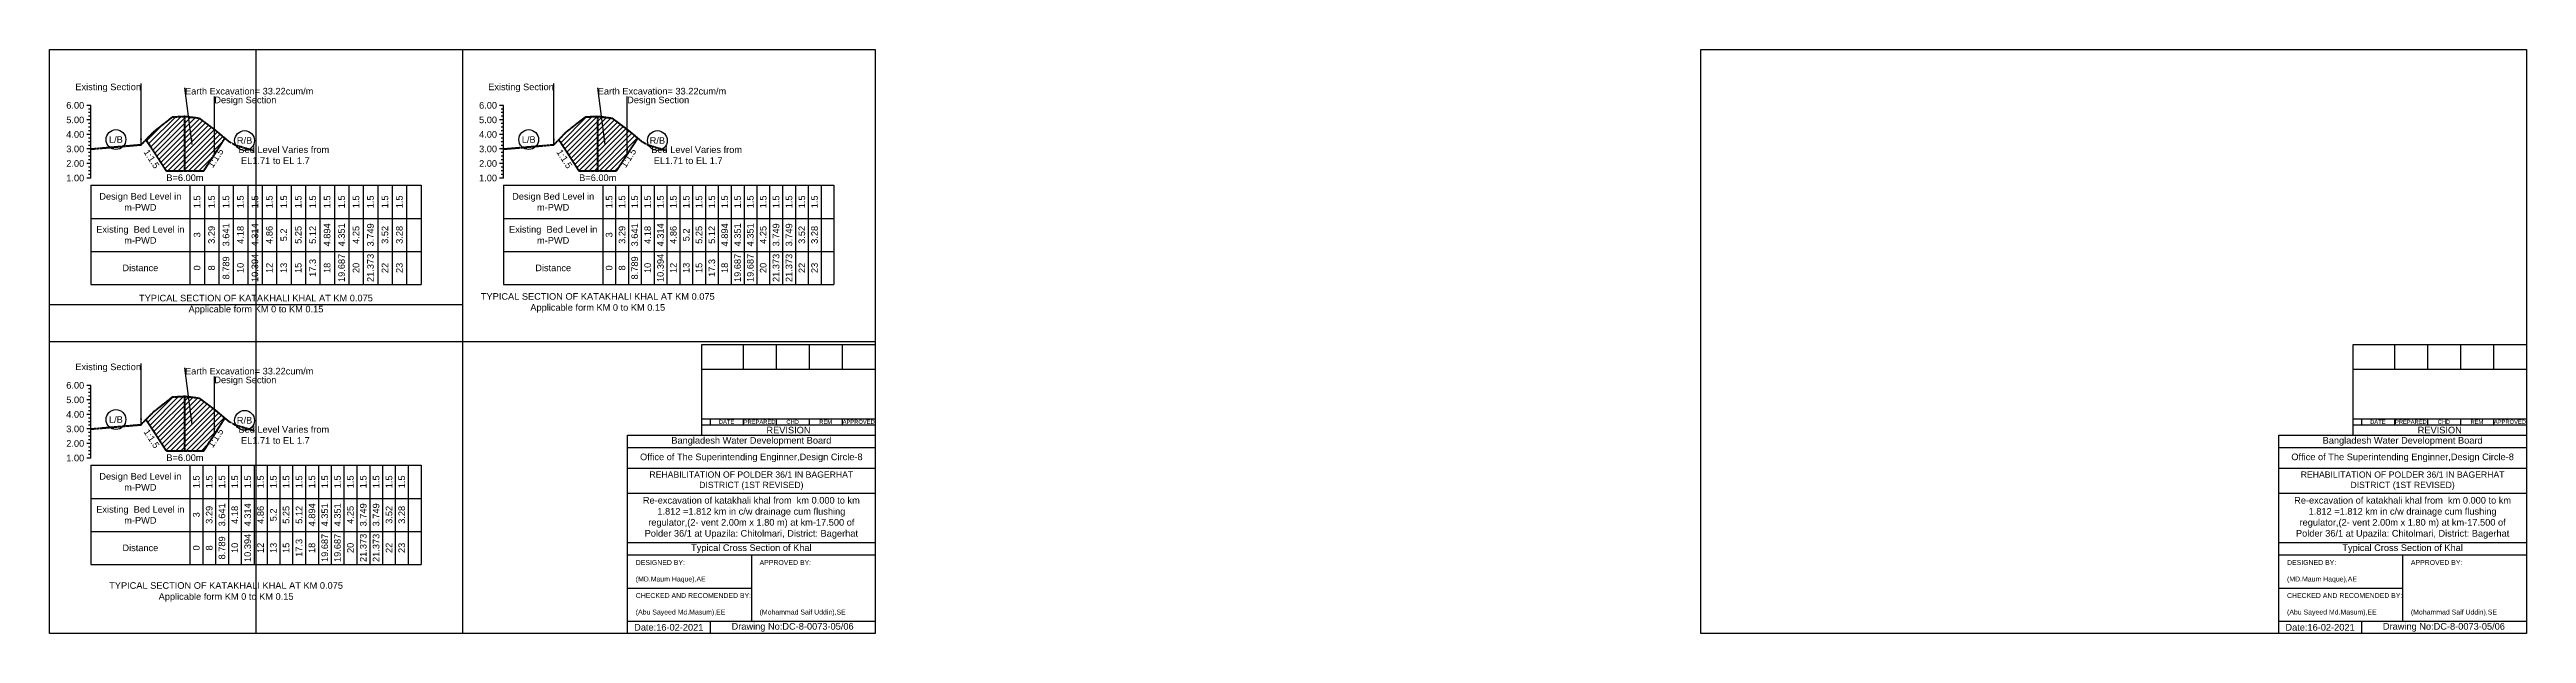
# Model space of a CAD drawing. Header units: inches. Extents: x 100000 to 145000, y -3535 to 0.
# Drawn here: x 130000 to 145000, y -3535 to 0 of the extents above; entities that cross this region are included whole.
import ezdxf

# ---------------------------------------------------------------- set-up
doc = ezdxf.new("R2010")
doc.units = ezdxf.units.IN
doc.header["$MEASUREMENT"] = 0
doc.linetypes.add('DASHED', pattern=[0.75, 0.5, -0.25])
doc.styles.get("Standard").update_dxf_attribs({"font": 'arial.ttf'})
doc.dimstyles.get("Standard").update_dxf_attribs({"dimtxt": 0.18, "dimasz": 0.18, "dimexe": 0.18, "dimexo": 0.0625, "dimgap": 0.09, "dimtad": 0, "dimtih": 1, "dimtoh": 1, "dimdec": 4, "dimzin": 0, "dimdsep": 46, "dimtxsty": 'Standard', "dimcen": 0.09, "dimadec": 0, "dimazin": 0, "dimtfac": 1, "dimtdec": 4, "dimtofl": 0, "dimtmove": 0, "dimatfit": 3, "dimfxl": 1, "dimtolj": 1, "dimtzin": 0, "dimarcsym": 0})

# ---------------------------------------------------------------- blocks, each defined once
blk = doc.blocks.new('*T3')
at = {"color": 0, "linetype": 'ByBlock', "lineweight": -2, "transparency": 16777216}
for p, q in [((0, 0), (2000, 0)), ((0, 0), (0, -600)), ((600, 0), (600, -600)), ((687.5, 0), (687.5, -600)), ((775, 0), (775, -600)), ((862.5, 0), (862.5, -600)), ((950, 0), (950, -600)), ((1037.5, 0), (1037.5, -600)), ((1125, 0), (1125, -600)), ((1212.5, 0), (1212.5, -600)), ((1300, 0), (1300, -600)), ((1387.5, 0), (1387.5, -600)), ((1475, 0), (1475, -600)), ((1562.5, 0), (1562.5, -600)), ((1650, 0), (1650, -600)), ((1737.5, 0), (1737.5, -600)), ((1825, 0), (1825, -600)), ((1912.5, 0), (1912.5, -600)), ((2000, 0), (2000, -600)), ((0, -200), (2000, -200)), ((0, -400), (2000, -400)), ((0, -600), (2000, -600))]:
    blk.add_line(p, q, dxfattribs=at)
at = {"color": 0, "transparency": 16777216, "char_height": 40, "width": 599.88, "attachment_point": 5}
for s, insert in [('Design Bed Level in m-PWD', (300, -100)), ('Existing  Bed Level in m-PWD', (300, -300)), ('Distance', (300, -500))]:
    blk.add_mtext(s, dxfattribs=dict(at, insert=insert))
at = {"color": 0, "transparency": 16777216, "char_height": 40, "width": 199.88, "attachment_point": 5, "rotation": 90}
for s, insert in [('1.5', (643.75, -100)), ('1.5', (731.25, -100)), ('1.5', (818.75, -100)), ('1.5', (906.25, -100)), ('1.5', (993.75, -100)), ('1.5', (1081.25, -100)), ('1.5', (1168.75, -100)), ('1.5', (1256.25, -100)), ('1.5', (1343.75, -100)), ('1.5', (1431.25, -100)), ('1.5', (1518.75, -100)), ('1.5', (1606.25, -100)), ('1.5', (1693.75, -100)), ('1.5', (1781.25, -100)), ('1.5', (1868.75, -100)), ('3', (643.75, -300)), ('3.29', (731.25, -300)), ('3.641', (818.75, -300)), ('4.18', (906.25, -300)), ('4.314', (993.75, -300)), ('4.86', (1081.25, -300)), ('5.2', (1168.75, -300)), ('5.25', (1256.25, -300)), ('5.12', (1343.75, -300)), ('4.894', (1431.25, -300)), ('4.351', (1518.75, -300)), ('4.25', (1606.25, -300)), ('3.749', (1693.75, -300)), ('3.52', (1781.25, -300)), ('3.28', (1868.75, -300)), ('8.789', (818.75, -500)), ('10.394', (993.75, -500)), ('17.3', (1343.75, -500)), ('19.687', (1518.75, -500)), ('21.373', (1693.75, -500)), ('0', (643.75, -500)), ('8', (731.25, -500)), ('10', (906.25, -500)), ('12', (1081.25, -500)), ('13', (1168.75, -500)), ('15', (1256.25, -500)), ('18', (1431.25, -500)), ('20', (1606.25, -500)), ('22', (1781.25, -500)), ('23', (1868.75, -500))]:
    blk.add_mtext(s, dxfattribs=dict(at, insert=insert))
blk = doc.blocks.new('*T4')
at = {"color": 0, "linetype": 'ByBlock', "lineweight": -2, "transparency": 16777216}
for p, q in [((0, 0), (2000, 0)), ((0, 0), (0, -600)), ((600, 0), (600, -600)), ((678, 0), (678, -600)), ((756, 0), (756, -600)), ((833, 0), (833, -600)), ((911, 0), (911, -600)), ((989, 0), (989, -600)), ((1067, 0), (1067, -600)), ((1144, 0), (1144, -600)), ((1222, 0), (1222, -600)), ((1300, 0), (1300, -600)), ((1378, 0), (1378, -600)), ((1456, 0), (1456, -600)), ((1533, 0), (1533, -600)), ((1611, 0), (1611, -600)), ((1689, 0), (1689, -600)), ((1767, 0), (1767, -600)), ((1844, 0), (1844, -600)), ((1922, 0), (1922, -600)), ((2000, 0), (2000, -600)), ((0, -200), (2000, -200)), ((0, -400), (2000, -400)), ((0, -600), (2000, -600))]:
    blk.add_line(p, q, dxfattribs=at)
at = {"color": 0, "transparency": 16777216, "char_height": 40, "width": 599.88, "attachment_point": 5}
for s, insert in [('Design Bed Level in m-PWD', (300, -100)), ('Existing  Bed Level in m-PWD', (300, -300)), ('Distance', (300, -500))]:
    blk.add_mtext(s, dxfattribs=dict(at, insert=insert))
at = {"color": 0, "transparency": 16777216, "char_height": 40, "width": 199.88, "attachment_point": 5, "rotation": 90}
for s, insert in [('1.5', (639, -100)), ('1.5', (717, -100)), ('1.5', (794, -100)), ('1.5', (872, -100)), ('1.5', (950, -100)), ('1.5', (1028, -100)), ('1.5', (1106, -100)), ('1.5', (1183, -100)), ('1.5', (1261, -100)), ('1.5', (1339, -100)), ('1.5', (1417, -100)), ('1.5', (1494, -100)), ('1.5', (1572, -100)), ('1.5', (1650, -100)), ('1.5', (1728, -100)), ('1.5', (1806, -100)), ('1.5', (1883, -100)), ('3', (639, -300)), ('3.29', (717, -300)), ('3.641', (794, -300)), ('4.18', (872, -300)), ('4.314', (950, -300)), ('4.86', (1028, -300)), ('5.2', (1106, -300)), ('5.25', (1183, -300)), ('5.12', (1261, -300)), ('4.894', (1339, -300)), ('4.351', (1417, -300)), ('4.351', (1494, -300)), ('4.25', (1572, -300)), ('3.749', (1650, -300)), ('3.749', (1728, -300)), ('3.52', (1806, -300)), ('3.28', (1883, -300)), ('8.789', (794, -500)), ('10.394', (950, -500)), ('17.3', (1261, -500)), ('19.687', (1417, -500)), ('19.687', (1494, -500)), ('21.373', (1650, -500)), ('21.373', (1728, -500)), ('0', (639, -500)), ('8', (717, -500)), ('10', (872, -500)), ('12', (1028, -500)), ('13', (1106, -500)), ('15', (1183, -500)), ('18', (1339, -500)), ('20', (1572, -500)), ('22', (1806, -500)), ('23', (1883, -500))]:
    blk.add_mtext(s, dxfattribs=dict(at, insert=insert))
blk = doc.blocks.new('*T5')
at = {"color": 0, "linetype": 'ByBlock', "lineweight": -2, "transparency": 16777216}
for p, q in [((0, 0), (2000, 0)), ((0, 0), (0, -600)), ((600, 0), (600, -600)), ((678, 0), (678, -600)), ((756, 0), (756, -600)), ((833, 0), (833, -600)), ((911, 0), (911, -600)), ((989, 0), (989, -600)), ((1067, 0), (1067, -600)), ((1144, 0), (1144, -600)), ((1222, 0), (1222, -600)), ((1300, 0), (1300, -600)), ((1378, 0), (1378, -600)), ((1456, 0), (1456, -600)), ((1533, 0), (1533, -600)), ((1611, 0), (1611, -600)), ((1689, 0), (1689, -600)), ((1767, 0), (1767, -600)), ((1844, 0), (1844, -600)), ((1922, 0), (1922, -600)), ((2000, 0), (2000, -600)), ((0, -200), (2000, -200)), ((0, -400), (2000, -400)), ((0, -600), (2000, -600))]:
    blk.add_line(p, q, dxfattribs=at)
at = {"color": 0, "transparency": 16777216, "char_height": 40, "width": 599.88, "attachment_point": 5}
for s, insert in [('Design Bed Level in m-PWD', (300, -100)), ('Existing  Bed Level in m-PWD', (300, -300)), ('Distance', (300, -500))]:
    blk.add_mtext(s, dxfattribs=dict(at, insert=insert))
at = {"color": 0, "transparency": 16777216, "char_height": 40, "width": 199.88, "attachment_point": 5, "rotation": 90}
for s, insert in [('1.5', (639, -100)), ('1.5', (717, -100)), ('1.5', (794, -100)), ('1.5', (872, -100)), ('1.5', (950, -100)), ('1.5', (1028, -100)), ('1.5', (1106, -100)), ('1.5', (1183, -100)), ('1.5', (1261, -100)), ('1.5', (1339, -100)), ('1.5', (1417, -100)), ('1.5', (1494, -100)), ('1.5', (1572, -100)), ('1.5', (1650, -100)), ('1.5', (1728, -100)), ('1.5', (1806, -100)), ('1.5', (1883, -100)), ('3', (639, -300)), ('3.29', (717, -300)), ('3.641', (794, -300)), ('4.18', (872, -300)), ('4.314', (950, -300)), ('4.86', (1028, -300)), ('5.2', (1106, -300)), ('5.25', (1183, -300)), ('5.12', (1261, -300)), ('4.894', (1339, -300)), ('4.351', (1417, -300)), ('4.351', (1494, -300)), ('4.25', (1572, -300)), ('3.749', (1650, -300)), ('3.749', (1728, -300)), ('3.52', (1806, -300)), ('3.28', (1883, -300)), ('8.789', (794, -500)), ('10.394', (950, -500)), ('17.3', (1261, -500)), ('19.687', (1417, -500)), ('19.687', (1494, -500)), ('21.373', (1650, -500)), ('21.373', (1728, -500)), ('0', (639, -500)), ('8', (717, -500)), ('10', (872, -500)), ('12', (1028, -500)), ('13', (1106, -500)), ('15', (1183, -500)), ('18', (1339, -500)), ('20', (1572, -500)), ('22', (1806, -500)), ('23', (1883, -500))]:
    blk.add_mtext(s, dxfattribs=dict(at, insert=insert))

msp = doc.modelspace()

# ---------------------------------------------------------------- hatches: boundary and pattern name
h = msp.add_hatch()
h.set_pattern_fill('ANSI31', color=256, scale=176, style=0)
h.paths.add_polyline_path([(130584, -546), (130554, -576), (130584, -546), (130630, -498), (130645, -486), (130706, -438), (130744, -408), (130820, -404), (130907, -415), (130934, -435), (130998, -483), (131010, -492), (131062, -536), (130998, -635), (130934, -734), (130820, -734), (130706, -734), (130645, -640)])
h = msp.add_hatch()
h.set_pattern_fill('ANSI31', color=256, scale=176, style=0)
h.paths.add_polyline_path([(133084, -546), (133054, -576), (133084, -546), (133130, -498), (133145, -486), (133206, -438), (133244, -408), (133320, -404), (133407, -415), (133434, -435), (133498, -483), (133510, -492), (133562, -536), (133498, -635), (133434, -734), (133320, -734), (133206, -734), (133145, -640)])
h = msp.add_hatch()
h.set_pattern_fill('ANSI31', color=256, scale=176, style=0)
h.paths.add_polyline_path([(130584, -2240), (130554, -2271), (130584, -2240), (130630, -2193), (130645, -2181), (130706, -2133), (130744, -2103), (130820, -2099), (130907, -2110), (130934, -2130), (130998, -2178), (131010, -2187), (131062, -2231), (130998, -2330), (130934, -2429), (130820, -2429), (130706, -2429), (130645, -2334)])

# ---------------------------------------------------------------- linework, layer by layer
for p, q in [((130000, 0), (132500, 0)), ((131250, 0), (131250, -1768)), ((132500, 0), (132500, -3535)), ((130000, -1544), (132500, -1544)), ((130000, -1768), (135000, -1768)), ((130000, -1768), (132500, -1768)), ((131250, -1768), (131250, -3535))]:
    msp.add_line(p, q)
for points in [[(130000, 0), (135000, 0), (135000, -3535), (130000, -3535)], [(140000, 0), (145000, 0), (145000, -3535), (140000, -3535)], [(130584, -546), (130554, -576), (130584, -546), (130630, -498), (130645, -486), (130706, -438), (130744, -408), (130820, -404), (130907, -415), (130934, -435), (130998, -483), (131010, -492), (131062, -536), (130998, -635), (130934, -734), (130820, -734), (130706, -734), (130645, -640), (130584, -546)], [(133084, -546), (133054, -576), (133084, -546), (133130, -498), (133145, -486), (133206, -438), (133244, -408), (133320, -404), (133407, -415), (133434, -435), (133498, -483), (133498, -483), (133510, -492), (133562, -536), (133498, -635), (133434, -734), (133320, -734), (133206, -734), (133145, -640), (133084, -546)], [(130584, -2240), (130554, -2271), (130584, -2240), (130630, -2193), (130645, -2181), (130706, -2133), (130744, -2103), (130820, -2099), (130907, -2110), (130934, -2130), (130998, -2178), (130998, -2178), (131010, -2187), (131062, -2231), (130998, -2330), (130934, -2429), (130820, -2429), (130706, -2429), (130645, -2334), (130584, -2240)]]:
    msp.add_lwpolyline(points, close=True)
for points in [[(130250, -338), (130225, -338)], [(130250, -426), (130225, -426)], [(130250, -360), (130235, -360)], [(130250, -382), (130235, -382)], [(130250, -404), (130235, -404)], [(130250, -448), (130235, -448)], [(130250, -778), (130250, -690), (130250, -602), (130250, -514), (130250, -426), (130250, -338)], [(132750, -338), (132725, -338)], [(132750, -426), (132725, -426)], [(132750, -360), (132735, -360)], [(132750, -382), (132735, -382)], [(132750, -404), (132735, -404)], [(132750, -448), (132735, -448)], [(132750, -778), (132750, -690), (132750, -602), (132750, -514), (132750, -426), (132750, -338)], [(130250, -514), (130225, -514)], [(130250, -470), (130235, -470)], [(130250, -492), (130235, -492)], [(130250, -536), (130235, -536)], [(130250, -558), (130235, -558)], [(130250, -580), (130235, -580)], [(132750, -514), (132725, -514)], [(132750, -470), (132735, -470)], [(132750, -492), (132735, -492)], [(132750, -536), (132735, -536)], [(132750, -558), (132735, -558)], [(132750, -580), (132735, -580)], [(130250, -602), (130225, -602)], [(130250, -690), (130225, -690)], [(130250, -624), (130235, -624)], [(130250, -646), (130235, -646)], [(130250, -668), (130235, -668)], [(130250, -712), (130235, -712)], [(130250, -734), (130235, -734)], [(132750, -602), (132725, -602)], [(132750, -690), (132725, -690)], [(132750, -624), (132735, -624)], [(132750, -646), (132735, -646)], [(132750, -668), (132735, -668)], [(132750, -712), (132735, -712)], [(132750, -734), (132735, -734)], [(130250, -778), (130225, -778)], [(130250, -756), (130235, -756)], [(132750, -778), (132725, -778)], [(132750, -756), (132735, -756)], [(133950, -2335), (133950, -1785), (135000, -1785)], [(134000, -1785), (134000, -1785)], [(134200, -1785), (134200, -1935)], [(134400, -1785), (134400, -1935)], [(134600, -1785), (134600, -1935)], [(134800, -1785), (134800, -1935)], [(143950, -2335), (143950, -1785), (145000, -1785)], [(144000, -1785), (144000, -1785)], [(144200, -1785), (144200, -1935)], [(144400, -1785), (144400, -1935)], [(144600, -1785), (144600, -1935)], [(144800, -1785), (144800, -1935)], [(133950, -1935), (135000, -1935)], [(143950, -1935), (145000, -1935)], [(130250, -2033), (130225, -2033)], [(130250, -2055), (130235, -2055)], [(130250, -2077), (130235, -2077)], [(130250, -2099), (130235, -2099)], [(130250, -2473), (130250, -2385), (130250, -2297), (130250, -2209), (130250, -2121), (130250, -2033)], [(130250, -2121), (130225, -2121)], [(130250, -2209), (130225, -2209)], [(130250, -2143), (130235, -2143)], [(130250, -2165), (130235, -2165)], [(130250, -2187), (130235, -2187)], [(130250, -2231), (130235, -2231)], [(133950, -2235), (135000, -2235)], [(134000, -2235), (134000, -2272)], [(134200, -2235), (134200, -2272)], [(134400, -2235), (134400, -2272)], [(134600, -2235), (134600, -2272)], [(134800, -2235), (134800, -2272)], [(143950, -2235), (145000, -2235)], [(144000, -2235), (144000, -2272)], [(144200, -2235), (144200, -2272)], [(144400, -2235), (144400, -2272)], [(144600, -2235), (144600, -2272)], [(144800, -2235), (144800, -2272)], [(130250, -2297), (130225, -2297)], [(130250, -2385), (130225, -2385)], [(130250, -2253), (130235, -2253)], [(130250, -2275), (130235, -2275)], [(130250, -2319), (130235, -2319)], [(130250, -2341), (130235, -2341)], [(130250, -2363), (130235, -2363)], [(133500, -3535), (133500, -2335), (135000, -2335)], [(133950, -2272), (135000, -2272)], [(143500, -3535), (143500, -2335), (145000, -2335)], [(143950, -2272), (145000, -2272)], [(130250, -2473), (130225, -2473)], [(130250, -2407), (130235, -2407)], [(130250, -2429), (130235, -2429)], [(130250, -2451), (130235, -2451)], [(133500, -2410), (135000, -2410)], [(133500, -2535), (135000, -2535)], [(143500, -2410), (145000, -2410)], [(143500, -2535), (145000, -2535)], [(133500, -2685), (135000, -2685)], [(143500, -2685), (145000, -2685)], [(133500, -2985), (135000, -2985)], [(143500, -2985), (145000, -2985)], [(133500, -3060), (135000, -3060)], [(134250, -3060), (134250, -3460)], [(143500, -3060), (145000, -3060)], [(144250, -3060), (144250, -3460)], [(133500, -3260), (134250, -3260)], [(143500, -3260), (144250, -3260)], [(133500, -3460), (135000, -3460)], [(134000, -3460), (134000, -3535)], [(143500, -3460), (145000, -3460)], [(144000, -3460), (144000, -3535)]]:
    msp.add_lwpolyline(points)
at = {"color": 255, "linetype": 'DASHED', "lineweight": 40}
for points in [[(130250, -602), (130554, -576), (130584, -546), (130630, -498), (130645, -486), (130706, -438), (130744, -408), (130820, -404), (130907, -415), (130934, -435), (130998, -483), (131010, -492), (131062, -536), (131086, -556), (131124, -577), (131238, -612)], [(132750, -602), (133054, -576), (133084, -546), (133130, -498), (133145, -486), (133206, -438), (133244, -408), (133320, -404), (133407, -415), (133434, -435), (133498, -483), (133498, -483), (133510, -492), (133562, -536), (133562, -536), (133586, -556), (133624, -577), (133738, -612)], [(130584, -546), (130645, -640), (130706, -734), (130820, -734), (130934, -734), (130998, -635), (131062, -536)], [(133084, -546), (133145, -640), (133206, -734), (133320, -734), (133434, -734), (133498, -635), (133562, -536)], [(130250, -2297), (130554, -2271), (130584, -2240), (130630, -2193), (130645, -2181), (130706, -2133), (130744, -2103), (130820, -2099), (130907, -2110), (130934, -2130), (130998, -2178), (130998, -2178), (131010, -2187), (131062, -2231), (131062, -2231), (131086, -2251), (131124, -2272), (131238, -2306)], [(130584, -2240), (130645, -2334), (130706, -2429), (130820, -2429), (130934, -2429), (130998, -2330), (131062, -2231)]]:
    msp.add_lwpolyline(points, dxfattribs=at)
at = {"linetype": 'DASHED', "lineweight": 40}
for points in [[(130820, -734), (130820, -404)], [(133320, -734), (133320, -404)], [(130820, -2429), (130820, -2099)]]:
    msp.add_lwpolyline(points, dxfattribs=at)
for centre in [(130402, -545), (131181, -551), (132902, -545), (133681, -551), (130402, -2240), (131181, -2245)]:
    msp.add_circle(centre, 60)

# ---------------------------------------------------------------- block references
for name, p in [('*T3', (130250, -822)), ('*T4', (132750, -822)), ('*T5', (130250, -2517))]:
    msp.add_blockref(name, p)

# ---------------------------------------------------------------- texts
at = {"char_height": 40}
for s, insert, attachment_point in [('Existing Section', (130554, -206), 3), ('Earth Excavation= 33.22cum/m', (130820, -232), 1), ('Design Section', (130998, -285), 1), ('Existing Section', (133054, -206), 3), ('Earth Excavation= 33.22cum/m', (133320, -232), 1), ('Design Section', (133498, -285), 1), ('5.00', (130210, -426), 6), ('6.00', (130210, -338), 6), ('5.00', (132710, -426), 6), ('6.00', (132710, -338), 6), ('4.00', (130210, -514), 6), ('3.00', (130210, -602), 6), ('L/B', (130402, -545), 5), ('R/B', (131181, -551), 5), ('Bed Level Varies from ^J EL1.71 to EL 1.7', (131144, -586), 1), ('4.00', (132710, -514), 6), ('3.00', (132710, -602), 6), ('L/B', (132902, -545), 5), ('R/B', (133681, -551), 5), ('Bed Level Varies from ^J EL1.71 to EL 1.7', (133644, -586), 1), ('2.00', (130210, -690), 6), ('2.00', (132710, -690), 6), ('1.00', (130210, -778), 6), ('B=6.00m', (130820, -756), 2), ('1.00', (132710, -778), 6), ('B=6.00m', (133320, -756), 2), ('TYPICAL SECTION OF KATAKHALI KHAL AT KM 0.075^JApplicable form KM 0 to KM 0.15', (131250, -1544), 5), ('TYPICAL SECTION OF KATAKHALI KHAL AT KM 0.075^JApplicable form KM 0 to KM 0.15', (133320, -1534), 5), ('Existing Section', (130554, -1901), 3), ('Earth Excavation= 33.22cum/m', (130820, -1927), 1), ('5.00', (130210, -2121), 6), ('6.00', (130210, -2033), 6), ('Design Section', (130998, -1980), 1), ('4.00', (130210, -2209), 6), ('L/B', (130402, -2240), 5), ('R/B', (131181, -2245), 5), ('3.00', (130210, -2297), 6), ('2.00', (130210, -2385), 6), ('Bed Level Varies from ^J EL1.71 to EL 1.7', (131144, -2280), 1), ('Bangladesh Water Development Board', (134250, -2372), 5), ('Bangladesh Water Development Board', (144250, -2372), 5), ('1.00', (130210, -2473), 6), ('B=6.00m', (130820, -2451), 2), ('Office of The Superintending Enginner,Design Circle-8', (134250, -2472), 5), ('Office of The Superintending Enginner,Design Circle-8', (144250, -2472), 5), ('TYPICAL SECTION OF KATAKHALI KHAL AT KM 0.075^JApplicable form KM 0 to KM 0.15', (131069, -3284), 5)]:
    msp.add_mtext(s, dxfattribs=dict(at, insert=insert, attachment_point=attachment_point))
at = {"char_height": 40, "attachment_point": 2}
for insert, rotation in [((130989, -646), 57.0678), ((133489, -646), 57.0678), ((130635, -651), 302.9322), ((133135, -651), 302.9322), ((130635, -2345), 302.9322), ((130989, -2341), 57.0678)]:
    msp.add_mtext('1:1.5', dxfattribs=dict(at, insert=insert, rotation=rotation))
for s, insert, char_height, width, attachment_point in [('DATE', (134100, -2254), 25, 200, 5), ('PREPARED', (134300, -2254), 25, 200, 5), ('CHD', (134500, -2254), 25, 200, 5), ('REM', (134700, -2254), 25, 200, 5), ('APPROVED', (134900, -2254), 25, 200, 5), ('DATE', (144100, -2254), 25, 200, 5), ('PREPARED', (144300, -2254), 25, 200, 5), ('CHD', (144500, -2254), 25, 200, 5), ('REM', (144700, -2254), 25, 200, 5), ('APPROVED', (144900, -2254), 25, 200, 5), ('REVISION ', (134475, -2304), 40, 1050, 5), ('REVISION ', (144475, -2304), 40, 1050, 5), ('REHABILITATION OF POLDER 36/1 IN BAGERHAT DISTRICT (1ST REVISED)', (134250, -2610), 37.5, 1400, 5), ('REHABILITATION OF POLDER 36/1 IN BAGERHAT DISTRICT (1ST REVISED)', (144250, -2610), 37.5, 1400, 5), ('Re-excavation of katakhali khal from  km 0.000 to km 1.812 =1.812 km in c/w drainage cum flushing regulator,(2- vent 2.00m x 1.80 m) at km-17.500 of Polder 36/1 at Upazila: Chitolmari, District: Bagerhat ^J', (134250, -2835), 40, 1400, 5), ('Re-excavation of katakhali khal from  km 0.000 to km 1.812 =1.812 km in c/w drainage cum flushing regulator,(2- vent 2.00m x 1.80 m) at km-17.500 of Polder 36/1 at Upazila: Chitolmari, District: Bagerhat ^J', (144250, -2835), 40, 1400, 5), ('Typical Cross Section of Khal', (134250, -3022), 40, 1400, 5), ('Typical Cross Section of Khal', (144250, -3022), 40, 1400, 5), ('DESIGNED BY:^J^J(MD.Maum Haque),AE', (133550, -3160), 30, 700, 4), ('APPROVED BY:^J^J^J^J^J^J(Mohammad Saif Uddin),SE', (134300, -3260), 30, 700, 4), ('DESIGNED BY:^J^J(MD.Maum Haque),AE', (143550, -3160), 30, 700, 4), ('APPROVED BY:^J^J^J^J^J^J(Mohammad Saif Uddin),SE', (144300, -3260), 30, 700, 4), ('CHECKED AND RECOMENDED BY:^J^J(Abu Sayeed Md.Masum),EE', (133550, -3360), 30, 700, 4), ('CHECKED AND RECOMENDED BY:^J^J(Abu Sayeed Md.Masum),EE', (143550, -3360), 30, 700, 4), ('Date:16-02-2021', (133750, -3498), 40, 700, 5), ('Drawing No:DC-8-0073-05/06', (134500, -3498), 40, 1100, 5), ('Date:16-02-2021', (143750, -3498), 40, 700, 5), ('Drawing No:DC-8-0073-05/06', (144500, -3498), 40, 1100, 5)]:
    msp.add_mtext(s, dxfattribs=dict(insert=insert, char_height=char_height, width=width, attachment_point=attachment_point))

# ---------------------------------------------------------------- leaders
for points in [[(130554, -576), (130554, -206)], [(130864, -575), (130820, -232)], [(130998, -635), (130998, -285)], [(133054, -576), (133054, -206)], [(133364, -575), (133320, -232)], [(133498, -635), (133498, -285)], [(130554, -2271), (130554, -1901)], [(130864, -2269), (130820, -1927)], [(130998, -2330), (130998, -1980)]]:
    msp.add_leader(points, dimstyle='Standard', override={"dimasz": 36})

doc.saveas('drawing.dxf')
